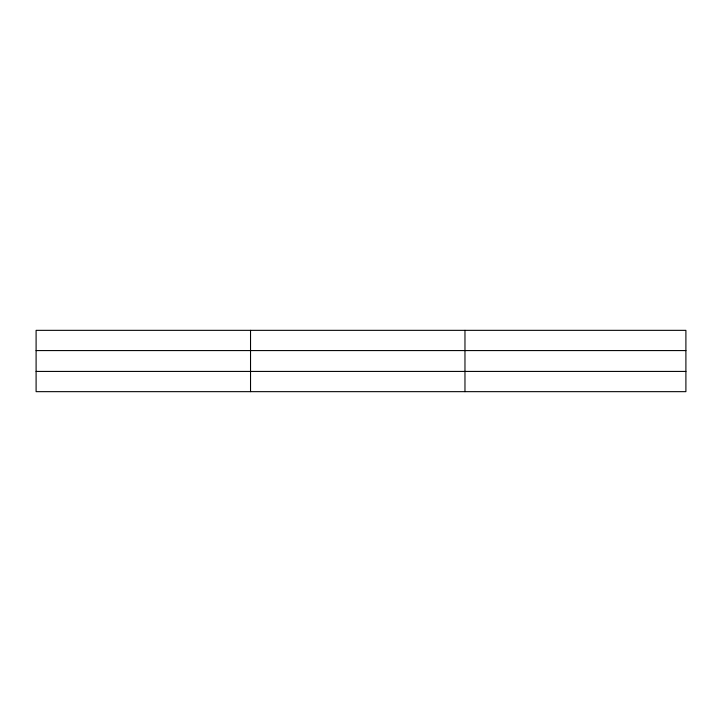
<?xml version="1.0" encoding="UTF-8"?>
<svg xmlns="http://www.w3.org/2000/svg" width="722" height="722" viewBox="0 0 722 722"><rect width="100%" height="100%" fill="white"/><g stroke="black" fill="none" stroke-linecap="round" stroke-linejoin="round"><path stroke-width="1.08" d="M250.534 330.342L250.534 391.658M464.968 330.342L464.968 391.658M685.9 371.424L685.9 391.658L36.1 391.658L36.1 330.342L685.9 330.342L685.9 371.424L36.1 371.424M36.1 350.576L685.9 350.576"/></g></svg>
